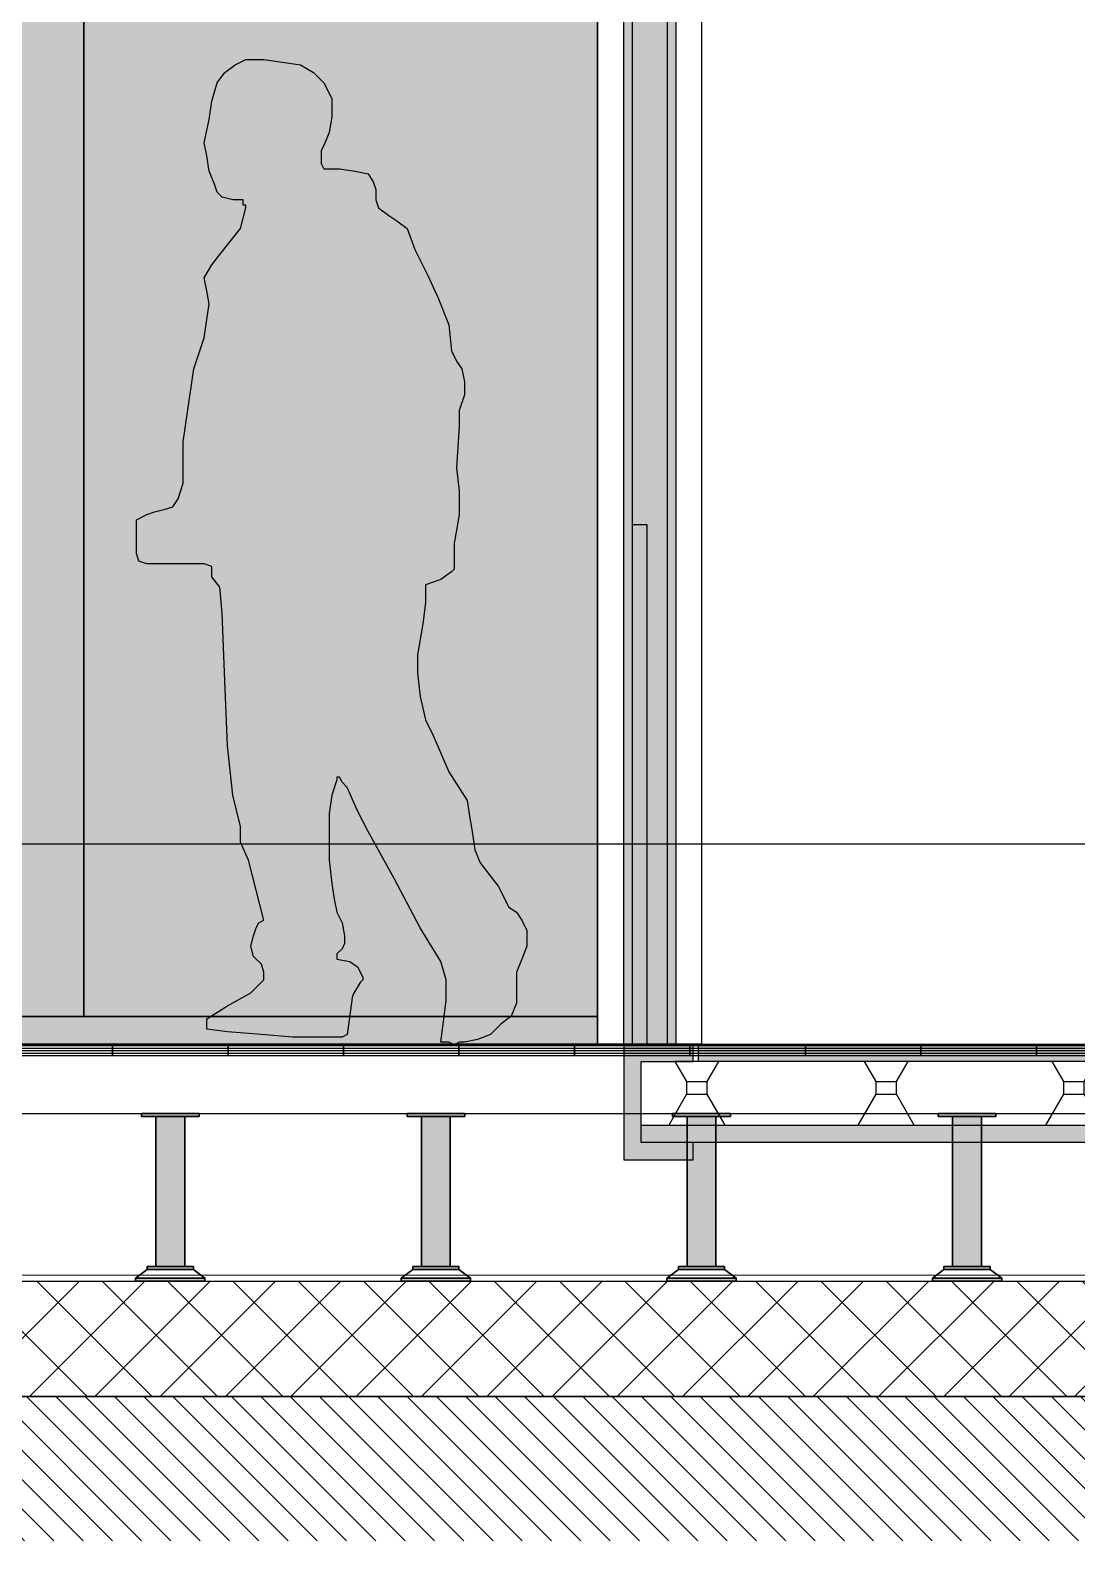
# Model space of a CAD drawing. Header units: centimetres. Extents: x -35664 to 50682, y -23001 to 23705.
# Drawn here: x 46737.7 to 46919, y -14686.9 to -14425.3 of the extents above; entities that cross this region are included whole.
import ezdxf

# ---------------------------------------------------------------- set-up
doc = ezdxf.new("R2010")
doc.units = ezdxf.units.CM
doc.layers.add('B BATI-murs', color=252, linetype='Continuous', lineweight=35)
for name, color, linetype in [('B BATI-murs_Hatch', 252, 'Continuous'), ('B GÈnÈral_Hatch', 252, 'Continuous'), ('B Général', 252, 'Continuous'), ('Général', 252, 'Continuous'), ('prlm-Coupe', 252, 'Continuous')]:
    doc.layers.add(name, color=color, linetype=linetype)

# ---------------------------------------------------------------- blocks, each defined once
blk = doc.blocks.new('B 90.Groupe-381-1')
at = {"layer": 'B GÈnÈral_Hatch', "linetype": 'Continuous'}
for points in [[(15646.06, 4141.95), (15646.06, 4291.78), (15649.06, 4291.78), (15649.06, 4141.95)], [(15632.06, 4151.87), (15632.06, 4281.87), (15635.06, 4281.87), (15635.06, 4151.87)], [(15632.06, 4138.95), (15652.06, 4138.95), (15652.06, 4150.93), (15649.06, 4150.93), (15649.06, 4141.95), (15635.06, 4141.95), (15635.06, 4150.93), (15632.06, 4150.93)], [(15632.06, 4147.95), (15632.06, 4138.95), (15382.06, 4138.95), (15382.06, 4147.95)], [(15632.06, 4146.45), (15632.06, 4140.45), (15382.06, 4140.45), (15382.06, 4146.45)], [(15632.06, 4142.95), (15632.06, 4140.45), (15542.06, 4140.45), (15542.06, 4142.95)]]:
    blk.add_hatch(color=250, dxfattribs=at).paths.add_polyline_path(points)
at = {"layer": 'B Général', "linetype": 'Continuous'}
for p, q in [((15638.53, 4215.07), (15638.53, 4218.67)), ((15640.73, 4215.07), (15640.73, 4218.67)), ((15638.53, 4182.57), (15638.53, 4186.17)), ((15640.73, 4182.57), (15640.73, 4186.17)), ((15638.53, 4149.8), (15638.53, 4153.4)), ((15640.73, 4149.8), (15640.73, 4153.4))]:
    blk.add_line(p, q, dxfattribs=at)
at = {"layer": 'B Général', "linetype": 'Continuous', "flags": 128}
for points in [[(15646.06, 4141.95), (15646.06, 4291.78), (15649.06, 4291.78), (15649.06, 4141.95)], [(15632.06, 4151.87), (15632.06, 4281.87), (15635.06, 4281.87), (15635.06, 4151.87)], [(15640.73, 4218.67), (15638.53, 4218.67), (15635.06, 4220.67), (15635.06, 4213.07), (15638.53, 4215.07), (15640.73, 4215.07), (15646.06, 4211.99), (15646.06, 4221.74)], [(15640.73, 4186.17), (15638.53, 4186.17), (15635.06, 4188.17), (15635.06, 4180.57), (15638.53, 4182.57), (15640.73, 4182.57), (15646.06, 4179.49), (15646.06, 4189.24)], [(15640.73, 4153.4), (15638.53, 4153.4), (15635.06, 4155.4), (15635.06, 4147.8), (15638.53, 4149.8), (15640.73, 4149.8), (15646.06, 4146.72), (15646.06, 4156.48)], [(15632.06, 4138.95), (15652.06, 4138.95), (15652.06, 4150.93), (15649.06, 4150.93), (15649.06, 4141.95), (15635.06, 4141.95), (15635.06, 4150.93), (15632.06, 4150.93)], [(15632.06, 4147.95), (15632.06, 4138.95), (15382.06, 4138.95), (15382.06, 4147.95)], [(15632.06, 4146.45), (15632.06, 4140.45), (15382.06, 4140.45), (15382.06, 4146.45)], [(15632.06, 4142.95), (15632.06, 4140.45), (15542.06, 4140.45), (15542.06, 4142.95)]]:
    blk.add_lwpolyline(points, close=True, dxfattribs=at)
blk = doc.blocks.new('B 90.Homme 20PN')
at = {"layer": 'B Général', "linetype": 'Continuous', "flags": 128}
blk.add_lwpolyline([(-14.67, 170.03), (-11.52, 170.03), (-8.36, 169.58), (-5.21, 169.13), (-2.95, 167.78), (-1.15, 165.98), (0.21, 163.28), (0.21, 160.13), (-0.25, 157.43), (-1.15, 155.18), (-1.6, 154.28), (-1.6, 152.93), (-1.6, 152.03), (-1.15, 151.13), (1.56, 151.13), (4.26, 150.68), (6.52, 150.23), (7.42, 148.88), (7.87, 147.53), (7.87, 145.73), (8.32, 144.37), (10.13, 143.02), (11.48, 142.12), (13.28, 140.77), (14.63, 137.17), (16.89, 132.67), (18.69, 128.62), (20.5, 124.12), (20.95, 119.62), (21.85, 117.82), (22.75, 116.47), (23.2, 114.22), (23.2, 111.97), (22.3, 109.27), (22.3, 106.57), (21.85, 99.36), (22.3, 95.31), (22.3, 91.26), (21.85, 88.56), (21.4, 86.31), (21.4, 84.06), (21.4, 83.16), (21.4, 81.81), (20.95, 81.36), (19.14, 80.01), (16.44, 79.11), (16.44, 75.96), (15.99, 72.36), (15.09, 66.96), (15.09, 63.81), (15.54, 59.75), (16.44, 55.7), (17.79, 53), (20.5, 46.7), (23.65, 41.75), (24.1, 39.05), (24.55, 36.35), (25.01, 33.2), (25.91, 30.95), (29.06, 26.9), (30.87, 23.3), (32.22, 22.4), (33.12, 21.04), (34.02, 19.24), (34.02, 16.54), (33.12, 14.29), (32.22, 12.04), (32.22, 6.64), (31.32, 4.39), (29.51, 3.04), (27.71, 1.24), (25.46, 0.34), (23.2, -0.11), (22.3, -0.11), (21.4, -0.56), (20.5, -0.11), (19.59, -0.11), (19.14, -0.11), (19.59, 3.49), (20.05, 7.09), (20.05, 10.69), (19.14, 13.84), (15.54, 19.69), (11.03, 28.25), (6.52, 36.35), (4.71, 39.95), (2.91, 44), (2.01, 44.9), (1.56, 45.8), (1.11, 45.8), (1.11, 45.35), (0.21, 42.65), (-0.25, 39.5), (-0.25, 35.45), (-0.25, 31.4), (0.21, 27.35), (0.66, 24.65), (1.11, 22.4), (2.01, 20.59), (2.46, 18.34), (2.46, 16.99), (2.01, 16.09), (1.11, 15.19), (1.11, 14.29), (3.36, 13.84), (4.71, 12.94), (5.62, 11.14), (5.62, 10.69), (5.62, 10.69), (5.17, 10.24), (3.81, 7.99), (2.91, 1.24), (2.01, 0.79), (-0.7, 0.79), (-3.4, 0.79), (-6.56, 0.79), (-11.97, 1.24), (-17.83, 1.69), (-21.44, 2.14), (-21.44, 3.94), (-17.83, 6.19), (-13.77, 8.44), (-12.87, 9.34), (-11.52, 10.69), (-11.52, 12.04), (-11.97, 13.39), (-13.32, 14.74), (-13.77, 16.54), (-13.32, 18.34), (-12.87, 19.69), (-12.42, 20.59), (-11.52, 21.04), (-14.22, 31.4), (-15.58, 34.55), (-15.58, 37.25), (-16.93, 42.65), (-17.83, 51.2), (-18.28, 62.45), (-18.73, 74.16), (-19.18, 78.66), (-20.54, 80.46), (-20.54, 82.26), (-21.89, 82.71), (-24.14, 82.71), (-26.85, 82.71), (-29.55, 82.71), (-31.81, 82.71), (-33.16, 83.16), (-33.61, 84.51), (-33.61, 85.86), (-33.61, 87.21), (-33.61, 88.56), (-33.61, 89.91), (-33.61, 90.36), (-31.81, 91.26), (-30.46, 91.71), (-28.65, 92.16), (-27.3, 92.61), (-26.4, 93.96), (-25.5, 96.66), (-25.5, 98.91), (-25.5, 101.61), (-25.5, 103.87), (-23.69, 116.47), (-21.89, 121.87), (-20.99, 127.72), (-21.44, 129.97), (-21.89, 132.22), (-20.54, 134.47), (-19.18, 136.27), (-15.58, 140.77), (-15.13, 142.57), (-14.67, 144.37), (-14.67, 144.83), (-15.13, 144.83), (-15.13, 145.73), (-16.93, 145.73), (-18.73, 146.18), (-19.63, 147.08), (-20.09, 148.43), (-20.99, 150.68), (-21.44, 153.38), (-21.89, 155.63), (-20.99, 159.68), (-20.54, 162.83), (-19.63, 165.98), (-18.28, 167.78), (-16.48, 169.13), (-14.67, 170.03), (-14.67, 170.03)], close=True, dxfattribs=at)
blk = doc.blocks.new('B 90.Groupe-382-1')
at = {"layer": 'B GÈnÈral_Hatch', "linetype": 'Continuous'}
h = blk.add_hatch(color=250, dxfattribs=at)
h.set_gradient(color1=(255, 255, 255), color2=(154, 154, 154), rotation=270, name='INVCURVED')
h.paths.add_polyline_path([(15305.14, 4045.41), (15305.14, 4134.41), (15627.26, 4134.41), (15627.26, 4045.41)])
blk.add_hatch(color=250, dxfattribs=at).paths.add_polyline_path([(15627.26, 3778.41), (15627.26, 4134.41), (15632.06, 4134.41), (15632.06, 3778.41)])
h = blk.add_hatch(color=250, dxfattribs=at)
h.set_gradient(color1=(255, 255, 255), color2=(154, 154, 154), rotation=270, name='INVCURVED')
h.paths.add_polyline_path([(15305.14, 3956.41), (15305.14, 4045.41), (15627.26, 4045.41), (15627.26, 3956.41)])
at = {"layer": 'B Général', "linetype": 'Continuous', "flags": 128}
for points in [[(15305.14, 4045.41), (15305.14, 4134.41), (15627.26, 4134.41), (15627.26, 4045.41)], [(15627.26, 3778.41), (15627.26, 4134.41), (15632.06, 4134.41), (15632.06, 3778.41)], [(15305.14, 3956.41), (15305.14, 4045.41), (15627.26, 4045.41), (15627.26, 3956.41)]]:
    blk.add_lwpolyline(points, close=True, dxfattribs=at)
blk = doc.blocks.new('B 90.Groupe-394-1')
at = {"layer": 'B BATI-murs_Hatch', "linetype": 'Continuous'}
for points in [[(15644.06, 4055.39), (15644.06, 4065.39), (15644.56, 4065.39), (15644.56, 4055.39)], [(15670.56, 4056.39), (15670.56, 4064.39), (15671.06, 4064.39), (15671.06, 4056.39)], [(15672.56, 4054.39), (15672.56, 4066.39), (15673.06, 4066.39), (15673.06, 4054.39)], [(15644.56, 4057.89), (15644.56, 4062.89), (15670.56, 4062.89), (15670.56, 4057.89)]]:
    blk.add_hatch(color=250, dxfattribs=at).paths.add_polyline_path(points)
at = {"layer": 'B BATI-murs', "linetype": 'Continuous'}
for p, q in [((15671.06, 4064.39), (15672.56, 4066.39)), ((15672.56, 4054.39), (15671.06, 4056.39))]:
    blk.add_line(p, q, dxfattribs=at)
at = {"layer": 'B BATI-murs', "linetype": 'Continuous', "flags": 128}
for points in [[(15644.06, 4055.39), (15644.06, 4065.39), (15644.56, 4065.39), (15644.56, 4055.39)], [(15670.56, 4056.39), (15670.56, 4064.39), (15671.06, 4064.39), (15671.06, 4056.39)], [(15672.56, 4054.39), (15672.56, 4066.39), (15673.06, 4066.39), (15673.06, 4054.39)], [(15644.56, 4057.89), (15644.56, 4062.89), (15670.56, 4062.89), (15670.56, 4057.89)]]:
    blk.add_lwpolyline(points, close=True, dxfattribs=at)
blk = doc.blocks.new('B 90.Groupe-395-1')
at = {"layer": 'B BATI-murs_Hatch', "linetype": 'Continuous'}
for points in [[(15672.56, 4100.39), (15672.56, 4112.39), (15673.06, 4112.39), (15673.06, 4100.39)], [(15644.06, 4101.39), (15644.06, 4111.39), (15644.56, 4111.39), (15644.56, 4101.39)], [(15644.56, 4103.89), (15644.56, 4108.89), (15670.56, 4108.89), (15670.56, 4103.89)], [(15670.56, 4102.39), (15670.56, 4110.39), (15671.06, 4110.39), (15671.06, 4102.39)]]:
    blk.add_hatch(color=250, dxfattribs=at).paths.add_polyline_path(points)
at = {"layer": 'B BATI-murs', "linetype": 'Continuous'}
for p, q in [((15671.06, 4110.39), (15672.56, 4112.39)), ((15672.56, 4100.39), (15671.06, 4102.39))]:
    blk.add_line(p, q, dxfattribs=at)
at = {"layer": 'B BATI-murs', "linetype": 'Continuous', "flags": 128}
for points in [[(15672.56, 4100.39), (15672.56, 4112.39), (15673.06, 4112.39), (15673.06, 4100.39)], [(15644.06, 4101.39), (15644.06, 4111.39), (15644.56, 4111.39), (15644.56, 4101.39)], [(15644.56, 4103.89), (15644.56, 4108.89), (15670.56, 4108.89), (15670.56, 4103.89)], [(15670.56, 4102.39), (15670.56, 4110.39), (15671.06, 4110.39), (15671.06, 4102.39)]]:
    blk.add_lwpolyline(points, close=True, dxfattribs=at)
blk = doc.blocks.new('B 90.Groupe-396-1')
at = {"layer": 'B BATI-murs_Hatch', "linetype": 'Continuous'}
for points in [[(15644.06, 4147.39), (15644.06, 4157.39), (15644.56, 4157.39), (15644.56, 4147.39)], [(15670.56, 4148.39), (15670.56, 4156.39), (15671.06, 4156.39), (15671.06, 4148.39)], [(15672.56, 4146.39), (15672.56, 4158.39), (15673.06, 4158.39), (15673.06, 4146.39)], [(15644.56, 4149.89), (15644.56, 4154.89), (15670.56, 4154.89), (15670.56, 4149.89)]]:
    blk.add_hatch(color=250, dxfattribs=at).paths.add_polyline_path(points)
at = {"layer": 'B BATI-murs', "linetype": 'Continuous'}
for p, q in [((15671.06, 4156.39), (15672.56, 4158.39)), ((15672.56, 4146.39), (15671.06, 4148.39))]:
    blk.add_line(p, q, dxfattribs=at)
at = {"layer": 'B BATI-murs', "linetype": 'Continuous', "flags": 128}
for points in [[(15644.06, 4147.39), (15644.06, 4157.39), (15644.56, 4157.39), (15644.56, 4147.39)], [(15670.56, 4148.39), (15670.56, 4156.39), (15671.06, 4156.39), (15671.06, 4148.39)], [(15672.56, 4146.39), (15672.56, 4158.39), (15673.06, 4158.39), (15673.06, 4146.39)], [(15644.56, 4149.89), (15644.56, 4154.89), (15670.56, 4154.89), (15670.56, 4149.89)]]:
    blk.add_lwpolyline(points, close=True, dxfattribs=at)
blk = doc.blocks.new('B 90.Groupe-397-1')
at = {"layer": 'B BATI-murs_Hatch', "linetype": 'Continuous'}
for points in [[(15644.06, 4193.39), (15644.06, 4203.39), (15644.56, 4203.39), (15644.56, 4193.39)], [(15672.56, 4192.39), (15672.56, 4204.39), (15673.06, 4204.39), (15673.06, 4192.39)], [(15644.56, 4195.89), (15644.56, 4200.89), (15670.56, 4200.89), (15670.56, 4195.89)], [(15670.56, 4194.39), (15670.56, 4202.39), (15671.06, 4202.39), (15671.06, 4194.39)]]:
    blk.add_hatch(color=250, dxfattribs=at).paths.add_polyline_path(points)
at = {"layer": 'B BATI-murs', "linetype": 'Continuous'}
for p, q in [((15671.06, 4202.39), (15672.56, 4204.39)), ((15672.56, 4192.39), (15671.06, 4194.39))]:
    blk.add_line(p, q, dxfattribs=at)
at = {"layer": 'B BATI-murs', "linetype": 'Continuous', "flags": 128}
for points in [[(15644.06, 4193.39), (15644.06, 4203.39), (15644.56, 4203.39), (15644.56, 4193.39)], [(15672.56, 4192.39), (15672.56, 4204.39), (15673.06, 4204.39), (15673.06, 4192.39)], [(15644.56, 4195.89), (15644.56, 4200.89), (15670.56, 4200.89), (15670.56, 4195.89)], [(15670.56, 4194.39), (15670.56, 4202.39), (15671.06, 4202.39), (15671.06, 4194.39)]]:
    blk.add_lwpolyline(points, close=True, dxfattribs=at)
blk = doc.blocks.new('B 90.Groupe-409-1')
at = {"layer": 'B GÈnÈral_Hatch', "linetype": 'Continuous'}
h = blk.add_hatch(dxfattribs=at)
h.set_pattern_fill('BOIS FIL HOR', color=256, angle=90, style=0, pattern_type=2)
h.set_pattern_definition([(90, (207892.4662, 53213.26), (0.4409722222, 0.35277777745), [])])
h.paths.add_polyline_path([(15632.06, 4210.39), (15632.06, 4230.39), (15634.06, 4230.39), (15634.06, 4210.39)])
h = blk.add_hatch(dxfattribs=at)
h.set_pattern_fill('BOIS FIL HOR', color=256, angle=90, style=0, pattern_type=2)
h.set_pattern_definition([(90, (207892.4662, 53013.26), (0.4409722222, 0.35277777745), [])])
h.paths.add_polyline_path([(15632.06, 4190.39), (15632.06, 4210.39), (15634.06, 4210.39), (15634.06, 4190.39)])
h = blk.add_hatch(dxfattribs=at)
h.set_pattern_fill('BOIS FIL HOR', color=256, angle=90, style=0, pattern_type=2)
h.set_pattern_definition([(90, (207892.4662, 52813.26), (0.4409722222, 0.35277777745), [])])
h.paths.add_polyline_path([(15632.06, 4170.39), (15632.06, 4190.39), (15634.06, 4190.39), (15634.06, 4170.39)])
h = blk.add_hatch(dxfattribs=at)
h.set_pattern_fill('BOIS FIL HOR', color=256, angle=90, style=0, pattern_type=2)
h.set_pattern_definition([(90, (207892.4662, 52613.26), (0.4409722222, 0.35277777745), [])])
h.paths.add_polyline_path([(15632.06, 4150.39), (15632.06, 4170.39), (15634.06, 4170.39), (15634.06, 4150.39)])
h = blk.add_hatch(dxfattribs=at)
h.set_pattern_fill('BOIS FIL HOR', color=256, angle=90, style=0, pattern_type=2)
h.set_pattern_definition([(90, (207892.4662, 52413.26), (0.4409722222, 0.35277777745), [])])
h.paths.add_polyline_path([(15632.06, 4130.39), (15632.06, 4150.39), (15634.06, 4150.39), (15634.06, 4130.39)])
h = blk.add_hatch(dxfattribs=at)
h.set_pattern_fill('BOIS FIL HOR', color=256, angle=90, style=0, pattern_type=2)
h.set_pattern_definition([(90, (207892.4662, 52213.26), (0.4409722222, 0.35277777745), [])])
h.paths.add_polyline_path([(15632.06, 4110.39), (15632.06, 4130.39), (15634.06, 4130.39), (15634.06, 4110.39)])
h = blk.add_hatch(dxfattribs=at)
h.set_pattern_fill('BOIS FIL HOR', color=256, angle=90, style=0, pattern_type=2)
h.set_pattern_definition([(90, (207892.4662, 52013.26), (0.4409722222, 0.35277777745), [])])
h.paths.add_polyline_path([(15632.06, 4090.39), (15632.06, 4110.39), (15634.06, 4110.39), (15634.06, 4090.39)])
h = blk.add_hatch(dxfattribs=at)
h.set_pattern_fill('BOIS FIL HOR', color=256, angle=90, style=0, pattern_type=2)
h.set_pattern_definition([(90, (207892.4662, 51813.26), (0.4409722222, 0.35277777745), [])])
h.paths.add_polyline_path([(15632.06, 4070.39), (15632.06, 4090.39), (15634.06, 4090.39), (15634.06, 4070.39)])
h = blk.add_hatch(dxfattribs=at)
h.set_pattern_fill('BOIS FIL HOR', color=256, angle=90, style=0, pattern_type=2)
h.set_pattern_definition([(90, (207892.4662, 51613.26), (0.4409722222, 0.35277777745), [])])
h.paths.add_polyline_path([(15632.06, 4050.39), (15632.06, 4070.39), (15634.06, 4070.39), (15634.06, 4050.39)])
h = blk.add_hatch(dxfattribs=at)
h.set_pattern_fill('BOIS FIL HOR', color=256, angle=90, style=0, pattern_type=2)
h.set_pattern_definition([(90, (207892.4662, 51413.26), (0.4409722222, 0.35277777745), [])])
h.paths.add_polyline_path([(15632.06, 4030.39), (15632.06, 4050.39), (15634.06, 4050.39), (15634.06, 4030.39)])
at = {"layer": 'B Général', "flags": 128}
for points in [[(15632.06, 4210.39), (15632.06, 4230.39), (15634.06, 4230.39), (15634.06, 4210.39)], [(15632.06, 4190.39), (15632.06, 4210.39), (15634.06, 4210.39), (15634.06, 4190.39)], [(15632.06, 4170.39), (15632.06, 4190.39), (15634.06, 4190.39), (15634.06, 4170.39)], [(15632.06, 4150.39), (15632.06, 4170.39), (15634.06, 4170.39), (15634.06, 4150.39)], [(15632.06, 4130.39), (15632.06, 4150.39), (15634.06, 4150.39), (15634.06, 4130.39)], [(15632.06, 4110.39), (15632.06, 4130.39), (15634.06, 4130.39), (15634.06, 4110.39)], [(15632.06, 4090.39), (15632.06, 4110.39), (15634.06, 4110.39), (15634.06, 4090.39)], [(15632.06, 4070.39), (15632.06, 4090.39), (15634.06, 4090.39), (15634.06, 4070.39)], [(15632.06, 4050.39), (15632.06, 4070.39), (15634.06, 4070.39), (15634.06, 4050.39)], [(15632.06, 4030.39), (15632.06, 4050.39), (15634.06, 4050.39), (15634.06, 4030.39)]]:
    blk.add_lwpolyline(points, close=True, dxfattribs=at)
at = {"layer": 'Général', "linetype": 'Continuous', "flags": 128}
blk.add_lwpolyline([(15644.06, 4570.39), (15634.06, 4570.39), (15634.06, 3862), (15644.06, 3862)], close=True, dxfattribs=at)
at = {"layer": 'Général'}
for name in ['B 90.Groupe-397-1', 'B 90.Groupe-396-1', 'B 90.Groupe-395-1', 'B 90.Groupe-394-1']:
    blk.add_blockref(name, (0, 0), dxfattribs=at)
blk = doc.blocks.new('B 90.Groupe-505-1')
at = {"layer": 'B GÈnÈral_Hatch', "linetype": 'Continuous', "lineweight": 18}
h = blk.add_hatch(dxfattribs=at)
h.set_pattern_fill('50_BETON', color=256, style=0, pattern_type=2)
h.set_pattern_definition([(45, (0, 0), (2.4253472, -2.6458333), [])])
h.paths.add_polyline_path([(15718.06, 4909.39), (15693.06, 4893.39), (15693.06, 3541.42), (15718.06, 3525.42)])
at = {"layer": 'B GÈnÈral_Hatch', "linetype": 'Continuous'}
h = blk.add_hatch(dxfattribs=at)
h.set_pattern_fill('02_ISOLANT', color=256, style=0, pattern_type=2)
h.set_pattern_definition([(45, (0, 0), (-5.6568542, 5.6568542), []), (135, (0, 0), (5.6568542, 5.6568542), [])])
h.paths.add_polyline_path([(15673.06, 3541.39), (15673.06, 4893.39), (15693.06, 4893.39), (15693.06, 3541.39)])
at = {"layer": 'B Général', "linetype": 'Continuous'}
for p, q in [((15597.4, 4917.39), (15597.4, 3517)), ((15693.06, 3541.42), (15693.06, 4893.39))]:
    blk.add_line(p, q, dxfattribs=at)
at = {"layer": 'B Général', "linetype": 'Continuous', "lineweight": 35}
blk.add_line((15693.06, 3541.42), (15693.06, 4893.39), dxfattribs=at)
at = {"layer": 'B Général', "lineweight": 18, "flags": 128}
blk.add_lwpolyline([(15657.06, 3542.39), (15672.06, 3542.39), (15672.06, 4892.39), (15657.06, 4892.39)], dxfattribs=at)
at = {"layer": 'B Général', "linetype": 'Continuous', "flags": 128}
for points in [[(15673.06, 3541.39), (15673.06, 4893.39), (15693.06, 4893.39), (15693.06, 3541.39)], [(15300.34, 4134.41), (15300.34, 4152.41), (15632.06, 4152.41), (15632.06, 4134.41)]]:
    blk.add_lwpolyline(points, close=True, dxfattribs=at)
at = {"layer": 'B Général'}
for name in ['B 90.Groupe-409-1', 'B 90.Groupe-381-1', 'B 90.Groupe-382-1']:
    blk.add_blockref(name, (0, 0), dxfattribs=at)
at = {"layer": 'B Général', "rotation": 90}
blk.add_blockref('B 90.Homme 20PN', (15631.61, 4088.13), dxfattribs=at)
blk = doc.blocks.new('A$C373B78D5')
at = {"layer": 'B Général', "rotation": 270}
blk.add_blockref('B 90.Groupe-505-1', (19589.99, 18504.02), dxfattribs=at)

msp = doc.modelspace()

# ---------------------------------------------------------------- block references
at = {"layer": 'prlm-Coupe'}
msp.add_blockref('A$C373B78D5', (23111.623, -17472.851), dxfattribs=at)

doc.saveas('drawing.dxf')
